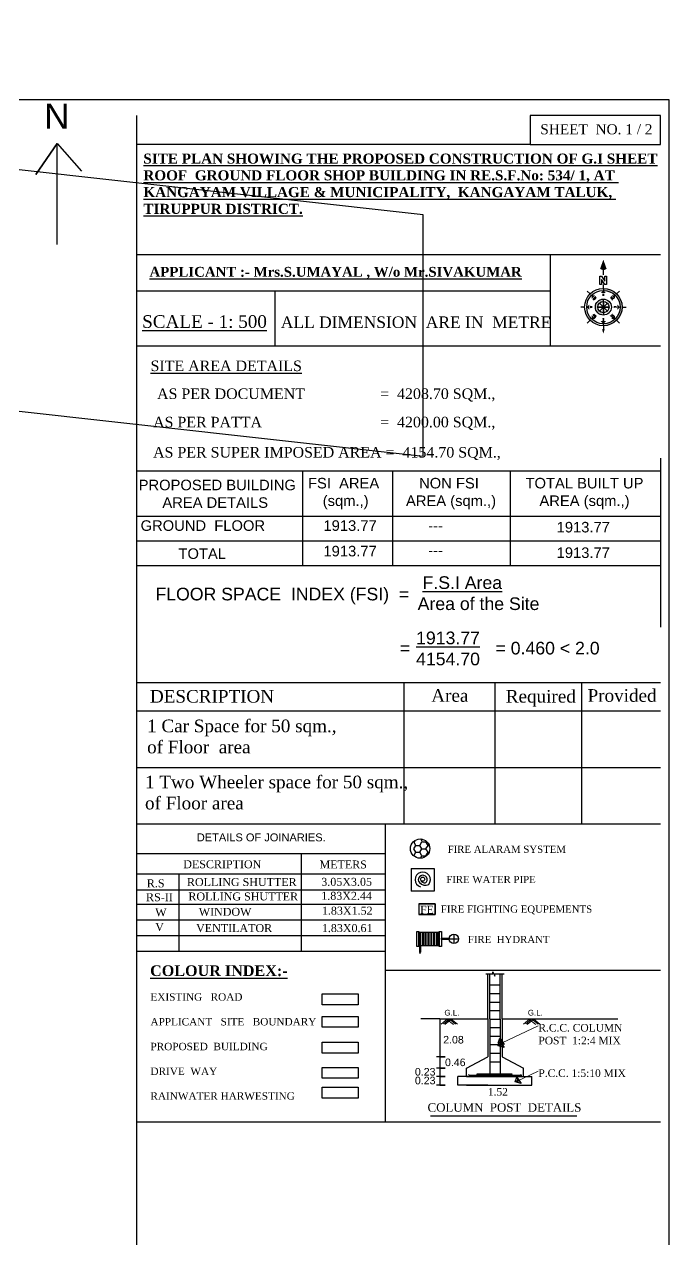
# Model space of a CAD drawing. Header units: metres. Extents: x 29685 to 29940, y 15099 to 15300.
# Drawn here: x 29875.9 to 29940.1, y 15179.5 to 15300.5 of the extents above; entities that cross this region are included whole.
import ezdxf
from ezdxf.enums import TextEntityAlignment as Align

# ---------------------------------------------------------------- set-up
doc = ezdxf.new("R2010")
doc.units = ezdxf.units.M
doc.header["$MEASUREMENT"] = 0
doc.layers.add('NORTH_DIRECTION', color=7, linetype='Continuous')
doc.layers.add('ROAD_WIDTH', color=1, linetype='Continuous')
doc.styles.add('00', font='romantic.ttf')
doc.styles.add('i', font='romantic.ttf')
doc.styles.add('RomanS', font='romans.shx')
doc.styles.add('Schedule', font='times.ttf', dxfattribs={"height": 9})
doc.styles.get("Standard").update_dxf_attribs({"font": 'arial.ttf', "height": 0.25})

msp = doc.modelspace()

# ---------------------------------------------------------------- hatches: boundary and pattern name
at = {"linetype": 'ByBlock'}
h = msp.add_hatch(color=256, dxfattribs=at)
h.paths.add_polyline_path([(29933.554, 15270.654), (29933.554, 15270.45, 1), (29933.554, 15274.172), (29933.554, 15273.969, -1)])
h.paths.add_polyline_path([(29933.554, 15272.874), (29933.554, 15273.107, 1), (29933.554, 15271.515), (29933.554, 15271.749, -1)])
h = msp.add_hatch()
h.set_pattern_fill('ANSI32', color=256, scale=0.759496, angle=45, style=0)
h.set_pattern_definition([(90, (23235.3093, 13915.0866), (-0.284811072, 0), []), (90, (23235.40425, 13915.18155), (-0.284811072, 0), [])])
h.paths.add_polyline_path([(29917.225, 15210.1), (29915.187, 15210.1), (29915.187, 15208.752), (29917.225, 15208.752)])

# ---------------------------------------------------------------- linework, layer by layer
for p, q in [((29887.093, 15291.385), (29887.093, 15128.142)), ((29926.258, 15288.482), (29887.093, 15288.482)), ((29887.093, 15277.556), (29939.256, 15277.556)), ((29928.262, 15277.556), (29928.262, 15268.459)), ((29887.093, 15273.93), (29928.262, 15273.93)), ((29900.877, 15273.93), (29900.877, 15268.424)), ((29887.093, 15268.459), (29939.256, 15268.459)), ((29939.256, 15257.269), (29939.256, 15240.453)), ((29887.093, 15256.008), (29939.256, 15256.008)), ((29887.093, 15256.008), (29903.258, 15256.008)), ((29903.258, 15256.008), (29919.422, 15256.008)), ((29903.615, 15256.008), (29903.615, 15246.577)), ((29912.565, 15256.008), (29912.565, 15246.577)), ((29919.422, 15256.008), (29939.256, 15256.008)), ((29924.294, 15256.008), (29924.294, 15246.577)), ((29887.093, 15251.5), (29939.256, 15251.5)), ((29887.093, 15249.039), (29939.256, 15249.039)), ((29887.093, 15246.577), (29939.256, 15246.577)), ((29887.093, 15234.932), (29939.256, 15234.932)), ((29887.093, 15234.932), (29939.256, 15234.932)), ((29913.714, 15234.932), (29913.714, 15232.123)), ((29922.742, 15234.932), (29922.742, 15232.123)), ((29931.378, 15234.932), (29931.378, 15232.107)), ((29887.093, 15232.123), (29939.256, 15232.123)), ((29887.093, 15232.123), (29939.256, 15232.123)), ((29913.714, 15232.123), (29913.714, 15220.886)), ((29922.742, 15232.123), (29922.742, 15220.886)), ((29931.378, 15232.123), (29931.378, 15220.886)), ((29887.093, 15226.505), (29939.256, 15226.505)), ((29887.093, 15220.886), (29939.256, 15220.886)), ((29911.836, 15220.886), (29911.836, 15191.234)), ((29914.699, 15219.091), (29914.76, 15219.091)), ((29914.9, 15218.743), (29914.699, 15219.091)), ((29914.699, 15218.395), (29914.9, 15218.743)), ((29914.76, 15219.091), (29914.819, 15219.194)), ((29914.9, 15218.743), (29915.302, 15218.743)), ((29915.302, 15218.743), (29915.503, 15219.091)), ((29915.503, 15218.395), (29915.302, 15218.743)), ((29915.564, 15219.091), (29915.399, 15219.376)), ((29915.564, 15219.091), (29915.965, 15219.091)), ((29915.904, 15218.395), (29916.105, 15218.743)), ((29916.106, 15218.743), (29915.905, 15219.091)), ((29915.965, 15219.091), (29916, 15219.152)), ((29916.105, 15218.743), (29916.225, 15218.743)), ((29887.093, 15217.946), (29911.836, 15217.944)), ((29903.494, 15217.946), (29903.495, 15208.2)), ((29914.9, 15218.047), (29914.699, 15218.395)), ((29914.699, 15217.699), (29914.9, 15218.047)), ((29914.9, 15218.047), (29915.302, 15218.047)), ((29915.302, 15218.047), (29915.503, 15218.395)), ((29915.503, 15217.699), (29915.302, 15218.047)), ((29915.362, 15217.455), (29915.503, 15217.699)), ((29915.503, 15218.395), (29915.905, 15218.395)), ((29915.503, 15217.699), (29915.905, 15217.699)), ((29915.904, 15217.699), (29916.105, 15218.047)), ((29916.106, 15218.047), (29915.905, 15218.395)), ((29915.924, 15217.666), (29915.905, 15217.699)), ((29916.105, 15218.047), (29916.209, 15218.047)), ((29914.444, 15216.434), (29916.728, 15216.434)), ((29916.728, 15216.434), (29916.728, 15214.194)), ((29887.093, 15215.895), (29911.836, 15215.893)), ((29891.316, 15215.895), (29891.316, 15208.201)), ((29887.093, 15214.329), (29911.836, 15214.327)), ((29916.728, 15214.194), (29914.444, 15214.194)), ((29887.093, 15212.892), (29911.836, 15212.89)), ((29887.093, 15211.328), (29911.836, 15211.326)), ((29887.093, 15209.764), (29911.836, 15209.763)), ((29918.223, 15209.426), (29919.155, 15209.426)), ((29918.689, 15209.892), (29918.689, 15208.96)), ((29887.093, 15208.201), (29911.836, 15208.199)), ((29915.266, 15208.096), (29915.304, 15207.982)), ((29915.304, 15207.982), (29915.366, 15208.096)), ((29911.836, 15206.336), (29939.256, 15206.336)), ((29921.87, 15205.966), (29922.545, 15205.966)), ((29922.059, 15203.165), (29922.059, 15205.966)), ((29922.247, 15203.165), (29922.247, 15205.966)), ((29922.545, 15205.966), (29922.545, 15206.147)), ((29922.545, 15206.147), (29922.748, 15205.734)), ((29922.748, 15205.734), (29922.748, 15205.948)), ((29922.748, 15205.948), (29923.676, 15205.948)), ((29923.286, 15203.141), (29923.286, 15205.948)), ((29923.473, 15203.165), (29923.473, 15205.948)), ((29922.247, 15204.848), (29923.286, 15204.848)), ((29922.059, 15201.479), (29922.059, 15203.165)), ((29922.247, 15203.999), (29923.286, 15203.999)), ((29922.247, 15201.479), (29922.247, 15203.165)), ((29922.247, 15203.151), (29923.286, 15203.151)), ((29923.286, 15201.456), (29923.286, 15203.141)), ((29923.473, 15201.479), (29923.473, 15203.165)), ((29922.247, 15202.303), (29923.286, 15202.303)), ((29917.296, 15201.479), (29915.39, 15201.479)), ((29917.296, 15201.479), (29922.059, 15201.479)), ((29917.296, 15201.479), (29917.296, 15194.881)), ((29922.059, 15201.479), (29922.059, 15197.709)), ((29922.247, 15201.479), (29922.247, 15195.987)), ((29922.247, 15201.454), (29923.286, 15201.454)), ((29922.247, 15200.606), (29923.286, 15200.606)), ((29922.247, 15200.606), (29923.286, 15200.606)), ((29922.247, 15200.606), (29923.286, 15200.606)), ((29923.286, 15201.456), (29923.286, 15195.978)), ((29923.473, 15201.479), (29928.993, 15201.479)), ((29923.473, 15201.479), (29923.473, 15197.709)), ((29928.993, 15201.479), (29935.005, 15201.479)), ((29922.247, 15199.757), (29923.286, 15199.757)), ((29923.094, 15199.064), (29923.248, 15199.541)), ((29923.094, 15198.781), (29923.248, 15199.258)), ((29923.248, 15199.541), (29923.697, 15198.913)), ((29923.465, 15199.238), (29923.248, 15199.541)), ((29923.248, 15199.258), (29923.697, 15198.63)), ((29923.465, 15198.955), (29923.248, 15199.258)), ((29922.247, 15198.909), (29923.286, 15198.909)), ((29922.247, 15198.909), (29923.286, 15198.909)), ((29922.247, 15198.061), (29923.286, 15198.061)), ((29922.247, 15198.061), (29923.286, 15198.061)), ((29922.247, 15198.061), (29923.286, 15198.061)), ((29923.697, 15198.913), (29923.094, 15199.064)), ((29923.697, 15198.63), (29923.094, 15198.781)), ((29917.807, 15197.709), (29916.96, 15197.709)), ((29917.296, 15197.709), (29917.807, 15197.709)), ((29919.938, 15196.577), (29922.059, 15197.709)), ((29922.247, 15197.212), (29923.286, 15197.212)), ((29923.473, 15197.709), (29925.594, 15196.577)), ((29917.807, 15196.577), (29916.96, 15196.577)), ((29917.807, 15195.729), (29916.96, 15195.729)), ((29917.296, 15196.577), (29917.807, 15196.577)), ((29917.296, 15195.729), (29917.807, 15195.729)), ((29919.938, 15195.729), (29919.089, 15195.729)), ((29919.089, 15194.881), (29919.089, 15195.729)), ((29919.938, 15195.729), (29919.938, 15196.577)), ((29919.938, 15195.729), (29925.594, 15195.729)), ((29922.059, 15195.729), (29919.938, 15195.729)), ((29920.154, 15195.873), (29925.43, 15195.873)), ((29920.955, 15195.987), (29922.247, 15195.987)), ((29922.059, 15195.729), (29923.473, 15195.729)), ((29922.059, 15195.729), (29923.473, 15195.729)), ((29922.247, 15195.987), (29923.286, 15195.987)), ((29924.472, 15195.978), (29923.286, 15195.978)), ((29924.775, 15195.195), (29924.93, 15195.672)), ((29925.146, 15195.37), (29924.93, 15195.672)), ((29924.93, 15195.672), (29925.379, 15195.044)), ((29925.594, 15195.729), (29925.594, 15196.577)), ((29925.594, 15195.729), (29926.442, 15195.729)), ((29926.442, 15194.881), (29926.442, 15195.729)), ((29917.807, 15194.881), (29916.96, 15194.881)), ((29917.296, 15194.881), (29917.807, 15194.881)), ((29919.938, 15194.881), (29919.089, 15194.881)), ((29919.938, 15194.881), (29925.594, 15194.881)), ((29922.059, 15194.881), (29919.938, 15194.881)), ((29922.059, 15194.881), (29923.473, 15194.881)), ((29925.379, 15195.044), (29924.775, 15195.195)), ((29925.594, 15194.881), (29926.442, 15194.881)), ((29887.093, 15191.234), (29939.256, 15191.234)), ((29916.345, 15191.838), (29930.906, 15191.838))]:
    msp.add_line(p, q)
for p, q in [((29933.554, 15275.507), (29933.554, 15275.971)), ((29933.193, 15275.379), (29933.36, 15275.379)), ((29933.193, 15274.543), (29933.193, 15275.379)), ((29933.36, 15274.543), (29933.193, 15274.543)), ((29933.36, 15275.379), (29933.694, 15274.877)), ((29933.36, 15275.044), (29933.36, 15274.543)), ((29933.694, 15274.543), (29933.36, 15275.044)), ((29933.554, 15274.172), (29933.554, 15274.565)), ((29933.694, 15275.379), (29933.861, 15275.379)), ((29933.694, 15274.877), (29933.694, 15275.379)), ((29933.861, 15274.543), (29933.694, 15274.543)), ((29933.861, 15275.379), (29933.861, 15274.543)), ((29932.238, 15273.627), (29931.96, 15273.905)), ((29933.554, 15274.172), (29933.554, 15273.969)), ((29933.554, 15272.874), (29933.554, 15273.107)), ((29934.87, 15273.627), (29935.148, 15273.905)), ((29931.693, 15272.311), (29931.299, 15272.311)), ((29932.991, 15272.311), (29934.116, 15272.311)), ((29934.116, 15272.311), (29932.991, 15272.311)), ((29933.156, 15271.913), (29933.952, 15272.709)), ((29933.952, 15271.913), (29933.156, 15272.709)), ((29933.952, 15272.709), (29933.156, 15271.913)), ((29933.156, 15272.709), (29933.952, 15271.913)), ((29933.554, 15271.749), (29933.554, 15272.874)), ((29933.554, 15272.874), (29933.554, 15271.749)), ((29935.415, 15272.311), (29935.808, 15272.311)), ((29932.238, 15270.995), (29931.96, 15270.717)), ((29933.554, 15271.749), (29933.554, 15271.515)), ((29933.554, 15270.45), (29933.554, 15270.654)), ((29934.87, 15270.995), (29935.148, 15270.717)), ((29933.554, 15270.45), (29933.554, 15270.057)), ((29915.189, 15212.93), (29916.806, 15212.93)), ((29916.806, 15212.93), (29916.806, 15211.85)), ((29916.806, 15211.85), (29915.189, 15211.85))]:
    msp.add_line(p, q, dxfattribs=at)
at = {"lineweight": -2}
for p, q in [((29914.444, 15216.434), (29914.444, 15214.194)), ((29915.189, 15212.93), (29915.189, 15211.85))]:
    msp.add_line(p, q, dxfattribs=at)
at = {"lineweight": 20}
for p, q in [((29917.399, 15200.962), (29918.018, 15201.452)), ((29917.653, 15200.982), (29918.272, 15201.472)), ((29917.785, 15200.923), (29918.479, 15201.472)), ((29917.839, 15200.972), (29918.458, 15201.462)), ((29918.641, 15200.903), (29917.948, 15201.452)), ((29918.857, 15200.952), (29918.201, 15201.472)), ((29919.044, 15200.962), (29918.425, 15201.452)), ((29923.473, 15199.084), (29927.067, 15200.773)), ((29925.6, 15200.962), (29926.219, 15201.452)), ((29925.853, 15200.982), (29926.472, 15201.472)), ((29925.986, 15200.923), (29926.679, 15201.472)), ((29926.04, 15200.972), (29926.659, 15201.462)), ((29926.842, 15200.903), (29926.148, 15201.452)), ((29927.058, 15200.952), (29926.402, 15201.472)), ((29927.244, 15200.962), (29926.626, 15201.452)), ((29923.397, 15199.358), (29923.225, 15199.119)), ((29923.402, 15199.351), (29923.23, 15199.113)), ((29923.397, 15199.358), (29923.533, 15199.119)), ((29923.402, 15199.351), (29923.538, 15199.113)), ((29923.397, 15199.075), (29923.225, 15198.836)), ((29923.402, 15199.068), (29923.23, 15198.83)), ((29923.465, 15199.238), (29923.293, 15199)), ((29923.465, 15198.955), (29923.293, 15198.717)), ((29923.397, 15199.075), (29923.533, 15198.836)), ((29923.402, 15199.068), (29923.538, 15198.83)), ((29923.465, 15199.238), (29923.601, 15199)), ((29923.465, 15198.955), (29923.601, 15198.717)), ((29924.911, 15195.244), (29927.067, 15196.257)), ((29925.078, 15195.489), (29924.906, 15195.25)), ((29925.083, 15195.482), (29924.911, 15195.244)), ((29925.146, 15195.37), (29924.974, 15195.131)), ((29925.078, 15195.489), (29925.214, 15195.25)), ((29925.083, 15195.482), (29925.219, 15195.244)), ((29925.146, 15195.37), (29925.282, 15195.131))]:
    msp.add_line(p, q, dxfattribs=at)
for points in [[(29785.738, 15098.653), (29785.738, 15292.985), (29940.056, 15292.985), (29940.056, 15098.653)], [(29939.256, 15291.385), (29926.258, 15291.385), (29926.258, 15288.482), (29939.256, 15288.482)], [(29916.806, 15212.93), (29915.189, 15212.93), (29915.189, 15211.85), (29916.806, 15211.85)], [(29914.979, 15210.167), (29915.187, 15210.167), (29915.187, 15208.685), (29914.979, 15208.685)], [(29917.225, 15210.167), (29917.434, 15210.167), (29917.434, 15208.685), (29917.225, 15208.685)], [(29915.187, 15210.1), (29917.225, 15210.1), (29917.225, 15208.752), (29915.187, 15208.752)], [(29917.434, 15209.488), (29918.223, 15209.488), (29918.223, 15209.364), (29917.434, 15209.364)], [(29905.564, 15203.955), (29909.161, 15203.955), (29909.161, 15202.868), (29905.564, 15202.868)], [(29905.564, 15201.724), (29909.161, 15201.724), (29909.161, 15200.637), (29905.564, 15200.637)], [(29905.564, 15199.162), (29909.161, 15199.162), (29909.161, 15198.075), (29905.564, 15198.075)], [(29905.564, 15196.648), (29909.161, 15196.648), (29909.161, 15195.561), (29905.564, 15195.561)], [(29905.564, 15194.677), (29909.161, 15194.677), (29909.161, 15193.591), (29905.564, 15193.591)]]:
    msp.add_lwpolyline(points, close=True)
for points in [[(29915.266, 15208.752), (29915.266, 15208.096)], [(29915.366, 15208.752), (29915.366, 15208.096)]]:
    msp.add_lwpolyline(points)
at = {"const_width": 0.053}
for points in [[(29920.136, 15195.926, 1), (29920.189, 15195.926, 1)], [(29920.934, 15195.926, 1), (29920.987, 15195.926, 1)], [(29921.758, 15195.926, 1), (29921.811, 15195.926, 1)], [(29922.708, 15195.926, 1), (29922.761, 15195.926, 1)], [(29923.574, 15195.926, 1), (29923.627, 15195.926, 1)], [(29924.454, 15195.926, 1), (29924.507, 15195.926, 1)], [(29925.319, 15195.926, 1), (29925.372, 15195.926, 1)]]:
    msp.add_lwpolyline(points, format="xyb", close=True, dxfattribs=at)
at = {"linetype": 'ByBlock'}
for radius in [1.861, 1.658, 0.796, 0.563]:
    msp.add_circle((29933.554, 15272.311), radius, dxfattribs=at)
for centre, radius in [((29915.321, 15218.415), 0.961), ((29915.58, 15215.374), 0.207), ((29918.689, 15209.426), 0.466)]:
    msp.add_circle(centre, radius)
for centre, radius, start, end in [((29915.58, 15215.326), 0.758, 321.4372, 253.2573), ((29915.581, 15215.326), 0.442, 329.12635, 222.29362), ((29915.819, 15215.502), 0.738, 219.90119, 298.52807), ((29915.734, 15215.357), 0.342, 195.99312, 311.1342)]:
    msp.add_arc(centre, radius, start, end)
for points in [[(29933.554, 15277.032), (29933.222, 15276.104), (29933.554, 15275.971)], [(29933.554, 15275.971), (29933.885, 15276.104), (29933.554, 15277.032)], [(29932.382, 15273.483), (29932.757, 15273.483), (29932.382, 15273.108)], [(29933.554, 15273.969), (29933.819, 15273.703), (29933.289, 15273.703)], [(29934.726, 15273.483), (29934.726, 15273.108), (29934.351, 15273.483)], [(29931.896, 15272.311), (29932.161, 15272.576), (29932.161, 15272.046)], [(29935.211, 15272.311), (29934.946, 15272.046), (29934.946, 15272.576)], [(29932.382, 15271.139), (29932.382, 15271.514), (29932.757, 15271.139)], [(29933.554, 15270.654), (29933.289, 15270.919), (29933.819, 15270.919)], [(29934.726, 15271.139), (29934.351, 15271.139), (29934.726, 15271.514)], [(29933.554, 15269.659), (29933.421, 15270.123), (29933.554, 15270.057)], [(29933.686, 15270.123), (29933.554, 15270.057), (29933.554, 15269.659)]]:
    msp.add_solid(points, dxfattribs=at)
for points in [[(29923.248, 15199.541), (29923.697, 15198.913), (29923.094, 15199.064), (29923.248, 15199.541)], [(29923.248, 15199.258), (29923.697, 15198.63), (29923.094, 15198.781), (29923.248, 15199.258)], [(29924.93, 15195.672), (29925.379, 15195.044), (29924.775, 15195.195), (29924.93, 15195.672)]]:
    msp.add_solid(points)
at = {"lineweight": 20}
for points in [[(29923.225, 15199.119), (29923.397, 15199.358), (29923.533, 15199.119), (29923.225, 15199.119)], [(29923.23, 15199.113), (29923.402, 15199.351), (29923.538, 15199.113), (29923.23, 15199.113)], [(29923.225, 15198.836), (29923.397, 15199.075), (29923.533, 15198.836), (29923.225, 15198.836)], [(29923.23, 15198.83), (29923.402, 15199.068), (29923.538, 15198.83), (29923.23, 15198.83)], [(29923.293, 15199), (29923.465, 15199.238), (29923.601, 15199), (29923.293, 15199)], [(29923.293, 15198.717), (29923.465, 15198.955), (29923.601, 15198.717), (29923.293, 15198.717)], [(29924.906, 15195.25), (29925.078, 15195.489), (29925.214, 15195.25), (29924.906, 15195.25)], [(29924.911, 15195.244), (29925.083, 15195.482), (29925.219, 15195.244), (29924.911, 15195.244)], [(29924.974, 15195.131), (29925.146, 15195.37), (29925.282, 15195.131), (29924.974, 15195.131)]]:
    msp.add_solid(points, dxfattribs=at)
at = {"layer": 'NORTH_DIRECTION'}
msp.add_lwpolyline([(29879.195, 15278.532), (29879.195, 15288.574), (29877.079, 15285.509), (29879.195, 15288.574), (29881.629, 15285.826)], dxfattribs=at)
at = {"layer": 'ROAD_WIDTH'}
msp.add_lwpolyline([(29745.212, 15300.452), (29745.212, 15276.452), (29915.61, 15257.486), (29915.61, 15281.486)], close=True, dxfattribs=at)

# ---------------------------------------------------------------- texts
at = {"linetype": 'ByBlock', "style": 'RomanS'}
for s, height, rotation, p in [('NW', 0.1989, 45, (29932.757, 15273.108)), ('NE', 0.1989, 315, (29934.349, 15273.107)), ('W', 0.199, 90, (29932.427, 15272.311)), ('E', 0.199, 270, (29934.615, 15272.311)), ('SW', 0.1989, 135, (29932.757, 15271.514)), ('SE', 0.1989, 225, (29934.349, 15271.515))]:
    msp.add_text(s, height=height, rotation=rotation, dxfattribs=at).set_placement(p, align=Align.CENTER)
for s, p in [('N', (29933.554, 15273.438)), ('S', (29933.554, 15270.985))]:
    msp.add_text(s, height=0.199, dxfattribs=at).set_placement(p, align=Align.CENTER)
for s, height, style, p in [('FIRE ALARAM SYSTEM', 0.71204, 'i', (29918.06, 15217.995)), ('FIRE WATER PIPE', 0.71204, 'i', (29917.924, 15214.987)), ('FE', 0.7716, 'Schedule', (29915.319, 15211.952)), ('FIRE FIGHTING EQUPEMENTS', 0.71204, 'i', (29917.383, 15212.044)), ('FIRE  HYDRANT', 0.71204, 'i', (29920.073, 15209.024)), ('R.C.C. COLUMN', 0.75414, '00', (29927.091, 15200.211)), ('POST  1:2:4 MIX', 0.75414, '00', (29927.092, 15198.941)), ('P.C.C. 1:5:10 MIX', 0.75414, '00', (29927.092, 15195.695)), ('1.52', 0.7541, '00', (29922.064, 15193.835)), ('COLUMN  POST  DETAILS', 0.8484, '00', (29916.063, 15192.232))]:
    msp.add_text(s, height=height, dxfattribs=dict(style=style)).set_placement(p)
for s, insert, char_height, attachment_point, style in [('SHEET  NO. 1 / 2', (29927.277, 15290.51), 1.00784, 1, '00'), ('{\\LSITE AREA DETAILS}', (29888.494, 15266.989), 1.05, 1, 'i'), (' AS PER DOCUMENT    ^I^I    =  4208.70 SQM., ', (29888.748, 15264.212), 1.05, 1, 'i'), ('AS PER PATTA               ^I   ^I    =  4200.00 SQM., ', (29888.748, 15261.391), 1.05, 1, 'i'), ('AS PER SUPER IMPOSED AREA =  4154.70 SQM., ', (29888.748, 15258.385), 1.05, 1, 'i'), ('R.S', (29888.122, 15214.545), 0.7964, 7, 'i'), ('ROLLING SHUTTER', (29892.12, 15214.683), 0.79071, 7, 'i'), ('3.05X3.05', (29905.487, 15214.701), 0.7907, 7, 'i'), ('RS-II', (29888.042, 15213.17), 0.7964, 7, 'i'), ('ROLLING SHUTTER', (29892.263, 15213.249), 0.79071, 7, 'i'), ('1.83X2.44', (29905.487, 15213.308), 0.7907, 7, 'i'), ('1.83X1.52', (29905.548, 15211.829), 0.7907, 7, 'i'), ('W', (29888.958, 15211.661), 0.796, 7, 'i'), ('WINDOW ', (29893.295, 15211.713), 0.7907, 7, 'i'), ('V', (29888.96, 15210.215), 0.796, 7, 'i'), ('VENTILATOR ', (29893.031, 15210.097), 0.79071, 7, 'i'), ('1.83X0.61', (29905.543, 15210.097), 0.7907, 7, 'i')]:
    msp.add_mtext(s, dxfattribs=dict(insert=insert, char_height=char_height, attachment_point=attachment_point, style=style))
at = {"ltscale": 0.5, "attachment_point": 1}
for s, insert, char_height, width in [('{\\fTimes New Roman|b1|i0|c0|p18;\\LSITE PLAN SHOWING THE PROPOSED CONSTRUCTION OF G.I SHEET ROOF  GROUND FLOOR SHOP BUILDING IN RE.S.F.No: 534/ 1, AT \\H1.83875x; \\H0.54385x;KANGAYAM VILLAGE & MUNICIPALITY,  KANGAYAM TALUK, \\H1.55917x; \\H0.64137x;TIRUPPUR DISTRICT. \\H1.65164x; }', (29887.779, 15287.588), 1, 51.65887), ('{\\fRomantic|b1|i0|c2|p2;\\LAPPLICANT :-\\l \\LMrs.S.UMAYAL , W/o Mr.SIVAKUMAR}', (29888.389, 15276.31), 0.98, 62.33588)]:
    msp.add_mtext(s, dxfattribs=dict(at, insert=insert, char_height=char_height, width=width))
at = {"attachment_point": 1, "style": 'i'}
for s, insert, char_height, width in [('{\\LSCALE - 1: 500}', (29887.663, 15271.502), 1.25868, 26.4153), ('ALL DIMENSION  ARE IN  METRE  ', (29901.455, 15271.379), 1.15022, 29.77475), ('{\\fARIAL|b0|i0|c0|p34;\\L F.S.I Area              \\P\\lArea of the Site}', (29915.075, 15245.518), 1.25868, 26.4153), ('{\\fARIAL|b0|i0|c0|p34;FLOOR SPACE  INDEX (FSI)  =}', (29888.981, 15244.38), 1.25868, 26.4153), ('{\\fARIAL|b0|i0|c0|p34;\\L1913.77\\P\\l4154.70}', (29914.919, 15240.016), 1.25868, 26.4153), ('{\\fARIAL|b0|i0|c0|p34;=}', (29913.315, 15238.999), 1.25868, 26.4153), ('{\\fARIAL|b0|i0|c0|p34;= 0.460 < 2.0}', (29922.821, 15238.999), 1.25868, 26.4153), ('Provided', (29931.986, 15234.286), 1.2587, 26.4153), ('DESCRIPTION', (29888.434, 15234.202), 1.25868, 26.4153), ('Area', (29916.43, 15234.287), 1.2587, 26.4153), ('Required', (29923.847, 15234.203), 1.2587, 26.4153), ('1 Car Space for 50 sqm., \\Pof Floor  area', (29888.154, 15231.257), 1.25868, 26.4153), ('1 Two Wheeler space for 50 sqm., of Floor area', (29887.947, 15225.677), 1.25868, 26.4153), ('DESCRIPTION', (29891.752, 15217.257), 0.79071, 44.38547), ('METERS', (29905.312, 15217.235), 0.7907, 44.38547), ('{\\fTimes New Roman|b1|i0|c0|p18;\\LCOLOUR INDEX:-}', (29888.45, 15206.8), 1.06243, 20.38853), ('EXISTING   ROAD\\P\\PAPPLICANT   SITE   BOUNDARY\\P\\PPROPOSED  BUILDING\\P\\PDRIVE  WAY\\P\\PRAINWATER HARWESTING', (29888.488, 15204.024), 0.73943, 29.90668)]:
    msp.add_mtext(s, dxfattribs=dict(at, insert=insert, char_height=char_height, width=width))
at = {"char_height": 1.05, "width": 18.24333}
for s, insert, attachment_point in [(' PROPOSED BUILDING \\PAREA DETAILS', (29894.931, 15253.723), 5), ('FSI  AREA\\P (sqm.,)', (29907.707, 15253.754), 5), ('NON FSI \\P AREA (sqm.,)', (29918.192, 15253.754), 5), ('TOTAL BUILT UP \\PAREA (sqm.,)', (29931.678, 15253.754), 5), ('GROUND  FLOOR', (29887.504, 15251.09), 1), ('1913.77', (29905.701, 15251.09), 1), ('---', (29916.125, 15251.09), 1), ('1913.77', (29928.906, 15250.934), 1), ('TOTAL', (29891.275, 15248.299), 1), ('1913.77', (29905.701, 15248.55), 1), ('---', (29916.125, 15248.628), 1), ('1913.77', (29928.906, 15248.394), 1)]:
    msp.add_mtext(s, dxfattribs=dict(at, insert=insert, attachment_point=attachment_point))
at = {"insert": (29899.509, 15219.53), "char_height": 0.7868, "attachment_point": 5}
msp.add_mtext('DETAILS OF JOINARIES.', dxfattribs=at)
at = {"lineweight": 20, "char_height": 0.5656, "attachment_point": 1}
for insert in [(29917.737, 15202.372), (29926.038, 15202.372)]:
    msp.add_mtext('G.L.', dxfattribs=dict(at, insert=insert))
at = {"lineweight": 20, "attachment_point": 1}
for s, insert, char_height, width in [('2.08', (29917.614, 15199.777), 0.7541, 2.21042), ('0.46', (29917.795, 15197.524), 0.7541, 2.16637), ('{\\fArial|b0|i0|c0|p34;0.23}', (29914.801, 15196.585), 0.75414, 16.09611), ('{\\fArial|b0|i0|c0|p34;0.23}', (29914.801, 15195.716), 0.75414, 16.09611)]:
    msp.add_mtext(s, dxfattribs=dict(at, insert=insert, char_height=char_height, width=width))
at = {"layer": 'NORTH_DIRECTION', "insert": (29877.903, 15292.554), "char_height": 2.5, "attachment_point": 1}
msp.add_mtext_dynamic_manual_height_columns('N', width=10.65929, gutter_width=1.25, heights=[0], dxfattribs=at)

doc.saveas('drawing.dxf')
